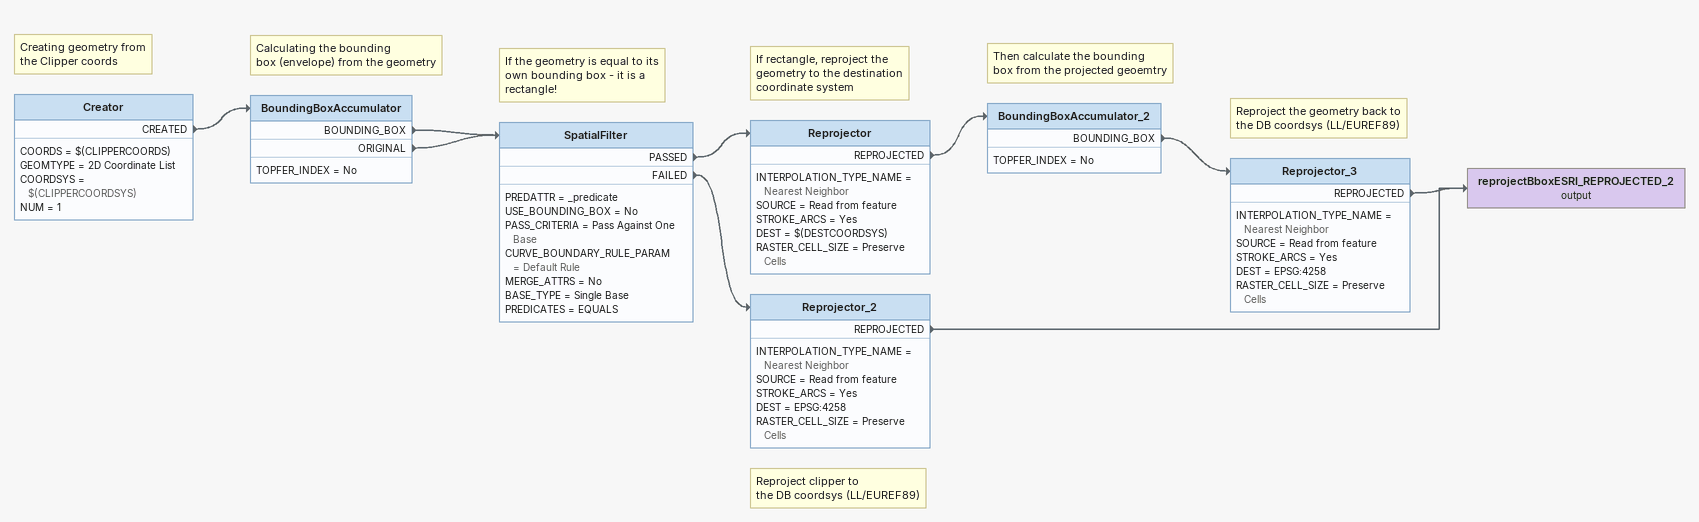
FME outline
Note: Creating geometry from / the Clipper coords
Creator
    COORDS = $(CLIPPERCOORDS)
    GEOMTYPE = 2D Coordinate List
    COORDSYS = $(CLIPPERCOORDSYS)
    NUM = 1
    CREATED -> BoundingBoxAccumulator
Note: Calculating the bounding / box (envelope) from the geometry
BoundingBoxAccumulator
    TOPFER_INDEX = No
    BOUNDING_BOX -> SpatialFilter
    ORIGINAL -> SpatialFilter
Note: If the geometry is equal to its / own bounding box - it is a rectangle!
SpatialFilter
    PREDATTR = _predicate
    USE_BOUNDING_BOX = No
    PASS_CRITERIA = Pass Against One Base
    CURVE_BOUNDARY_RULE_PARAM = Default Rule
    MERGE_ATTRS = No
    BASE_TYPE = Single Base
    PREDICATES = EQUALS
    PASSED -> Reprojector
    FAILED -> Reprojector_2
Note: If rectangle, reproject the / geometry to the destination / coordinate system
Reprojector
    INTERPOLATION_TYPE_NAME = Nearest Neighbor
    SOURCE = Read from feature
    STROKE_ARCS = Yes
    DEST = $(DESTCOORDSYS)
    RASTER_CELL_SIZE = Preserve Cells
    REPROJECTED -> BoundingBoxAccumulator_2
Note: Then calculate the bounding / box from the projected geoemtry
BoundingBoxAccumulator_2
    TOPFER_INDEX = No
    BOUNDING_BOX -> Reprojector_3
Note: Reproject the geometry back to / the DB coordsys (LL/EUREF89)
Reprojector_3
    INTERPOLATION_TYPE_NAME = Nearest Neighbor
    SOURCE = Read from feature
    STROKE_ARCS = Yes
    DEST = EPSG:4258
    RASTER_CELL_SIZE = Preserve Cells
    REPROJECTED -> reprojectBboxESRI_REPROJECTED_2 (output)
Note: Reproject clipper to / the DB coordsys (LL/EUREF89)
Reprojector_2
    INTERPOLATION_TYPE_NAME = Nearest Neighbor
    SOURCE = Read from feature
    STROKE_ARCS = Yes
    DEST = EPSG:4258
    RASTER_CELL_SIZE = Preserve Cells
    REPROJECTED -> reprojectBboxESRI_REPROJECTED_2 (output)
reprojectBboxESRI_REPROJECTED_2 (output)
